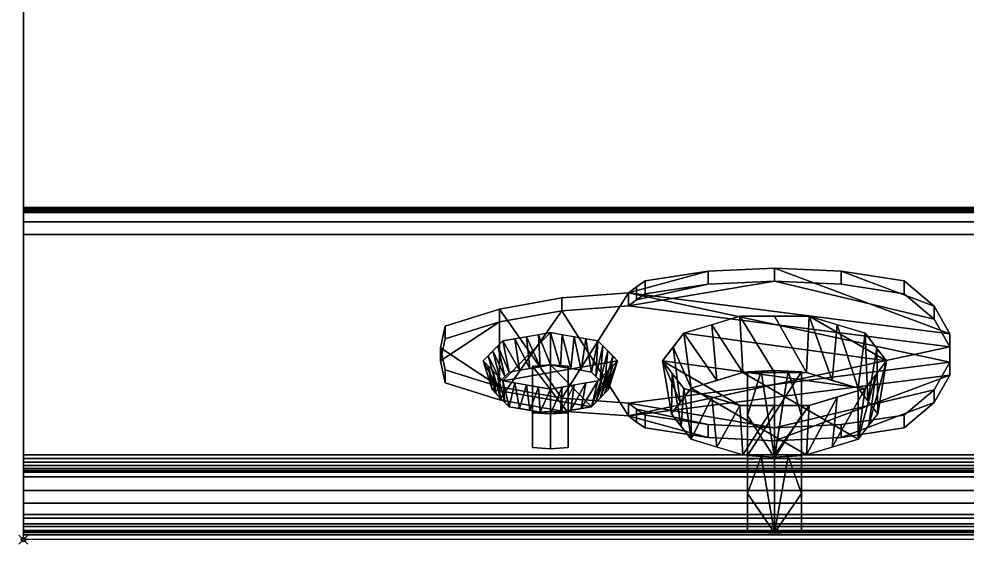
# Model space of a CAD drawing. Extents: x -1 to 1228, y -1086 to 100.
# Drawn here: x -1 to 210.4, y -931 to -814 of the extents above; entities that cross this region are included whole.
import ezdxf

# ---------------------------------------------------------------- set-up
doc = ezdxf.new("R2010")
doc.units = 0
doc.header["$PDMODE"] = 35
for name, color, linetype in [('IQ_200_2D', 1, 'Continuous'), ('IQ_200_3D', 1, 'Continuous'), ('IQ_BLUE_3D', 5, 'Continuous'), ('IQ_INS_3D', 3, 'Continuous')]:
    doc.layers.add(name, color=color, linetype=linetype)

msp = doc.modelspace()

# ---------------------------------------------------------------- linework, layer by layer
at = {"layer": 'IQ_200_2D', "linetype": 'Continuous'}
for p, q in [((0, -930), (0, 0)), ((1200, -930), (0, -930))]:
    msp.add_line(p, q, dxfattribs=at)
at = {"layer": 'IQ_INS_3D'}
msp.add_point((0, -930), dxfattribs=at)

# ---------------------------------------------------------------- meshes
at = {"layer": 'IQ_200_3D', "linetype": 'Continuous'}
mesh = msp.add_polyface(dxfattribs=at)
corners = [(0, -916, 900), (0, 0, 900), (0, 0, 649), (0, -856, 649), (0, -856, 658.59), (0, -856.03, 658.83), (0, -856.12, 659.05), (0, -856.25, 659.25), (0, -856.43, 659.41), (0, -856.64, 659.52), (0, -856.87, 659.58), (0, -857.1, 659.58), (0, -861.97, 659.07), (0, -911.14, 653.91), (0, -911.97, 653.92), (0, -912.78, 654.13), (0, -913.52, 654.52), (0, -914.14, 655.08), (0, -914.61, 655.77), (0, -914.9, 656.56), (0, -915, 657.39), (0, -915, 691.03), (0, -859.16, 811.78), (0, -925.2, 877.81), (0, -927.09, 880.21), (0, -928.37, 882.98), (0, -928.96, 885.98), (0, -928.84, 889.03), (0, -928.01, 891.97), (0, -926.52, 894.64), (0, -924.45, 896.89), (0, -921.91, 898.58), (0, -919.04, 899.64)]
mesh.append_faces([[corners[k] for k in face] for face in [(4, 2, 3), (20, 17, 18, 19)]], dxfattribs={"vtx0": -1})
mesh.append_faces([[corners[k] for k in face] for face in [(26, 29, 25), (7, 22, 6), (9, 22, 8), (8, 22, 7)]], dxfattribs={"vtx0": -1, "vtx1": -1})
mesh.append_faces([[corners[k] for k in face] for face in [(25, 29, 30, 24), (24, 30, 31, 23), (2, 4, 5), (20, 16, 17)]], dxfattribs={"vtx0": -1, "vtx2": -1})
mesh.append_faces([[corners[k] for k in face] for face in [(22, 1, 2, 5)]], dxfattribs={"vtx0": -1, "vtx2": -1, "vtx3": -1})
mesh.append_faces([[corners[k] for k in face] for face in [(21, 11, 12, 13), (20, 14, 15, 16)]], dxfattribs={"vtx0": -1, "vtx3": -1})
mesh.append_faces([[corners[k] for k in face] for face in [(28, 29, 26, 27)]], dxfattribs={"vtx1": -1})
mesh.append_faces([[corners[k] for k in face] for face in [(32, 0, 23, 31), (9, 10, 22), (5, 6, 22)]], dxfattribs={"vtx1": -1, "vtx2": -1})
mesh.append_faces([[corners[k] for k in face] for face in [(0, 1, 22, 23), (10, 11, 21, 22), (20, 21, 13, 14)]], dxfattribs={"vtx1": -1, "vtx3": -1})
mesh = msp.add_polyface(dxfattribs=at)
corners = [(1200, -856, 649), (0, -856, 649), (0, 0, 649), (1200, 0, 649)]
mesh.append_faces([[corners[k] for k in face] for face in [(0, 1, 2, 3)]])
mesh = msp.add_polyface(dxfattribs=at)
corners = [(1200, 0, 900), (0, 0, 900), (0, -916, 900), (1200, -916, 900)]
mesh.append_faces([[corners[k] for k in face] for face in [(0, 1, 2, 3)]])
mesh = msp.add_polyface(dxfattribs=at)
corners = [(1200, -856, 658.59), (1200, -856.03, 658.83), (1200, -856.12, 659.05), (1200, -856.25, 659.25), (1200, -856.43, 659.41), (1200, -856.64, 659.52), (1200, -856.87, 659.58), (1200, -857.1, 659.58), (0, -857.1, 659.58), (0, -856.87, 659.58), (0, -856.64, 659.52), (0, -856.43, 659.41), (0, -856.25, 659.25), (0, -856.12, 659.05), (0, -856.03, 658.83), (0, -856, 658.59)]
mesh.append_faces([[corners[k] for k in face] for face in [(9, 6, 7, 8)]], dxfattribs={"vtx0": -1})
mesh.append_faces([[corners[k] for k in face] for face in [(10, 5, 6, 9), (11, 4, 5, 10), (4, 11, 12, 3), (13, 2, 3, 12), (14, 1, 2, 13)]], dxfattribs={"vtx0": -1, "vtx2": -1})
mesh.append_faces([[corners[k] for k in face] for face in [(15, 0, 1, 14)]], dxfattribs={"vtx2": -1})
mesh = msp.add_polyface(dxfattribs=at)
corners = [(1200, -856, 658.59), (0, -856, 658.59), (0, -856, 649), (1200, -856, 649)]
mesh.append_faces([[corners[k] for k in face] for face in [(0, 1, 2, 3)]])
mesh = msp.add_polyface(dxfattribs=at)
corners = [(1200, -861.97, 659.07), (0, -861.97, 659.07), (0, -857.1, 659.58), (1200, -857.1, 659.58)]
mesh.append_faces([[corners[k] for k in face] for face in [(0, 1, 2, 3)]])
mesh = msp.add_polyface(dxfattribs=at)
corners = [(1200, -925.2, 877.81), (0, -925.2, 877.81), (0, -859.16, 811.78), (1200, -859.16, 811.78)]
mesh.append_faces([[corners[k] for k in face] for face in [(0, 1, 2, 3)]])
mesh = msp.add_polyface(dxfattribs=at)
corners = [(1200, -859.16, 811.78), (0, -859.16, 811.78), (0, -915, 691.03), (1200, -915, 691.03)]
mesh.append_faces([[corners[k] for k in face] for face in [(0, 1, 2, 3)]])
mesh = msp.add_polyface(dxfattribs=at)
corners = [(1200, -911.14, 653.91), (0, -911.14, 653.91), (0, -861.97, 659.07), (1200, -861.97, 659.07)]
mesh.append_faces([[corners[k] for k in face] for face in [(0, 1, 2, 3)]])
mesh = msp.add_polyface(dxfattribs=at)
corners = [(142.5, -890.17, 752.29), (147.27, -884, 765.63), (159.77, -880.19, 773.87), (175.23, -880.19, 773.87), (187.73, -884, 765.63), (192.5, -890.17, 752.29), (187.73, -896.34, 738.96), (175.23, -900.15, 730.71), (159.77, -900.15, 730.71), (147.27, -896.34, 738.96)]
mesh.append_faces([[corners[k] for k in face] for face in [(0, 8, 9)]], dxfattribs={"vtx0": -1})
mesh.append_faces([[corners[k] for k in face] for face in [(0, 6, 7, 8)]], dxfattribs={"vtx0": -1, "vtx3": -1})
mesh.append_faces([[corners[k] for k in face] for face in [(2, 3, 5, 1)]], dxfattribs={"vtx1": -1, "vtx2": -1})
mesh.append_faces([[corners[k] for k in face] for face in [(0, 1, 5, 6)]], dxfattribs={"vtx1": -1, "vtx3": -1})
mesh.append_faces([[corners[k] for k in face] for face in [(3, 4, 5)]], dxfattribs={"vtx2": -1})
mesh = msp.add_polyface(dxfattribs=at)
corners = [(192.5, -890.17, 752.29), (187.73, -884, 765.63), (175.23, -880.19, 773.87), (159.77, -880.19, 773.87), (147.27, -884, 765.63), (142.5, -890.17, 752.29), (144.5, -901.97, 757.75), (148.89, -896.29, 770.02), (160.39, -892.79, 777.6), (174.61, -892.79, 777.6), (186.11, -896.29, 770.02), (190.5, -901.97, 757.75), (146.48, -899.41, 763.29), (144.89, -887.09, 758.96), (153.52, -882.1, 769.75), (154.64, -894.54, 773.81), (167.5, -880.19, 773.87), (167.5, -892.79, 777.6), (190.34, -887.38, 758.32), (188.3, -899.13, 763.88), (181.48, -882.1, 769.75), (180.36, -894.54, 773.81)]
mesh.append_faces([[corners[k] for k in face] for face in [(8, 14, 15), (15, 4, 7), (7, 13, 12), (4, 15, 14), (2, 21, 20), (1, 19, 18)]], dxfattribs={"vtx0": -1, "vtx1": -1})
mesh.append_faces([[corners[k] for k in face] for face in [(12, 13, 5), (18, 19, 11), (20, 21, 10), (1, 10, 19), (9, 2, 16), (8, 3, 14), (10, 1, 20)]], dxfattribs={"vtx0": -1, "vtx2": -1})
mesh.append_faces([[corners[k] for k in face] for face in [(4, 13, 7), (9, 21, 2), (8, 17, 3)]], dxfattribs={"vtx1": -1, "vtx2": -1})
mesh.append_faces([[corners[k] for k in face] for face in [(17, 9, 16, 3)]], dxfattribs={"vtx1": -1, "vtx3": -1})
mesh.append_faces([[corners[k] for k in face] for face in [(5, 6, 12), (11, 0, 18)]], dxfattribs={"vtx2": -1})
mesh = msp.add_polyface(dxfattribs=at)
corners = [(142.5, -890.17, 752.29), (147.27, -896.34, 738.96), (159.77, -900.15, 730.71), (175.23, -900.15, 730.71), (187.73, -896.34, 738.96), (192.5, -890.17, 752.29), (190.5, -901.97, 757.75), (186.11, -907.64, 745.48), (174.61, -911.15, 737.9), (160.39, -911.15, 737.9), (148.89, -907.64, 745.48), (144.5, -901.97, 757.75), (188.52, -904.53, 752.21), (190.11, -893.25, 745.62), (181.48, -898.24, 734.83), (180.36, -909.4, 741.69), (167.5, -900.15, 730.71), (167.5, -911.15, 737.9), (144.66, -892.96, 746.27), (146.7, -904.81, 751.61), (153.52, -898.24, 734.83), (154.64, -909.4, 741.69)]
mesh.append_faces([[corners[k] for k in face] for face in [(8, 14, 15), (15, 4, 7), (7, 13, 12), (4, 15, 14), (2, 21, 20), (1, 19, 18)]], dxfattribs={"vtx0": -1, "vtx1": -1})
mesh.append_faces([[corners[k] for k in face] for face in [(12, 13, 5), (18, 19, 11), (20, 21, 10), (1, 10, 19), (9, 2, 16), (8, 3, 14), (10, 1, 20)]], dxfattribs={"vtx0": -1, "vtx2": -1})
mesh.append_faces([[corners[k] for k in face] for face in [(4, 13, 7), (9, 21, 2), (8, 17, 3)]], dxfattribs={"vtx1": -1, "vtx2": -1})
mesh.append_faces([[corners[k] for k in face] for face in [(17, 9, 16, 3)]], dxfattribs={"vtx1": -1, "vtx3": -1})
mesh.append_faces([[corners[k] for k in face] for face in [(5, 6, 12), (11, 0, 18)]], dxfattribs={"vtx2": -1})
mesh = msp.add_polyface(dxfattribs=at)
corners = [(144.5, -901.97, 757.75), (148.89, -907.64, 745.48), (160.39, -911.15, 737.9), (174.61, -911.15, 737.9), (186.11, -907.64, 745.48), (190.5, -901.97, 757.75), (186.11, -896.29, 770.02), (174.61, -892.79, 777.6), (160.39, -892.79, 777.6), (148.89, -896.29, 770.02)]
mesh.append_faces([[corners[k] for k in face] for face in [(6, 4, 5)]], dxfattribs={"vtx0": -1})
mesh.append_faces([[corners[k] for k in face] for face in [(4, 8, 9, 3)]], dxfattribs={"vtx0": -1, "vtx2": -1})
mesh.append_faces([[corners[k] for k in face] for face in [(9, 1, 2, 3)]], dxfattribs={"vtx0": -1, "vtx3": -1})
mesh.append_faces([[corners[k] for k in face] for face in [(7, 8, 4, 6)]], dxfattribs={"vtx1": -1, "vtx2": -1})
mesh.append_faces([[corners[k] for k in face] for face in [(9, 0, 1)]], dxfattribs={"vtx2": -1})
mesh = msp.add_polyface(dxfattribs=at)
corners = [(173.5, -911.29, 737.6), (167.5, -911.62, 736.87), (161.5, -911.29, 737.6), (161.5, -892.65, 777.9), (167.5, -892.32, 778.63), (173.5, -892.65, 777.9)]
mesh.append_faces([[corners[k] for k in face] for face in [(0, 1, 2, 5)]], dxfattribs={"vtx2": -1})
mesh.append_faces([[corners[k] for k in face] for face in [(2, 3, 4, 5)]], dxfattribs={"vtx3": -1})
mesh = msp.add_polyface(dxfattribs=at)
corners = [(173.5, -892.65, 777.9), (167.5, -892.32, 778.63), (161.5, -892.65, 777.9), (161.5, -912.07, 783.56), (167.5, -911.76, 784.23), (173.5, -912.07, 783.56), (173.5, -902.36, 780.73), (170.5, -892.48, 778.26), (164.5, -892.48, 778.26), (161.5, -902.36, 780.73)]
mesh.append_faces([[corners[k] for k in face] for face in [(8, 4, 1)]], dxfattribs={"vtx0": -1, "vtx1": -1})
mesh.append_faces([[corners[k] for k in face] for face in [(6, 7, 4), (8, 9, 4)]], dxfattribs={"vtx0": -1, "vtx1": -1, "vtx2": -1})
mesh.append_faces([[corners[k] for k in face] for face in [(7, 1, 4)]], dxfattribs={"vtx1": -1, "vtx2": -1})
mesh.append_faces([[corners[k] for k in face] for face in [(4, 5, 6), (6, 0, 7), (8, 2, 9), (9, 3, 4)]], dxfattribs={"vtx2": -1})
mesh = msp.add_polyface(dxfattribs=at)
corners = [(161.5, -911.29, 737.6), (161.5, -928.18, 748.72), (161.5, -912.07, 783.56), (161.5, -892.65, 777.9)]
mesh.append_faces([[corners[k] for k in face] for face in [(0, 1, 2, 3)]])
mesh = msp.add_polyface(dxfattribs=at)
corners = [(173.5, -892.65, 777.9), (173.5, -912.07, 783.56), (173.5, -928.18, 748.72), (173.5, -911.29, 737.6)]
mesh.append_faces([[corners[k] for k in face] for face in [(0, 1, 2, 3)]])
mesh = msp.add_polyface(dxfattribs=at)
corners = [(1200, -911.14, 653.91), (1200, -911.97, 653.92), (1200, -912.78, 654.13), (1200, -913.52, 654.52), (1200, -914.14, 655.08), (1200, -914.61, 655.77), (1200, -914.9, 656.56), (1200, -915, 657.39), (0, -915, 657.39), (0, -914.9, 656.56), (0, -914.61, 655.77), (0, -914.14, 655.08), (0, -913.52, 654.52), (0, -912.78, 654.13), (0, -911.97, 653.92), (0, -911.14, 653.91)]
mesh.append_faces([[corners[k] for k in face] for face in [(1, 14, 15, 0)]], dxfattribs={"vtx0": -1})
mesh.append_faces([[corners[k] for k in face] for face in [(6, 9, 10, 5), (5, 10, 11, 4), (4, 11, 12, 3), (3, 12, 13, 2), (2, 13, 14, 1)]], dxfattribs={"vtx0": -1, "vtx2": -1})
mesh.append_faces([[corners[k] for k in face] for face in [(7, 8, 9, 6)]], dxfattribs={"vtx2": -1})
mesh = msp.add_polyface(dxfattribs=at)
corners = [(161.5, -911.29, 737.6), (167.5, -911.62, 736.87), (173.5, -911.29, 737.6), (173.5, -928.18, 748.72), (167.5, -928.48, 748.06), (161.5, -928.18, 748.72), (161.5, -919.73, 743.16), (164.5, -911.46, 737.24), (170.5, -911.46, 737.24), (173.5, -919.73, 743.16)]
mesh.append_faces([[corners[k] for k in face] for face in [(8, 4, 1)]], dxfattribs={"vtx0": -1, "vtx1": -1})
mesh.append_faces([[corners[k] for k in face] for face in [(6, 7, 4), (8, 9, 4)]], dxfattribs={"vtx0": -1, "vtx1": -1, "vtx2": -1})
mesh.append_faces([[corners[k] for k in face] for face in [(7, 1, 4)]], dxfattribs={"vtx1": -1, "vtx2": -1})
mesh.append_faces([[corners[k] for k in face] for face in [(4, 5, 6), (6, 0, 7), (8, 2, 9), (9, 3, 4)]], dxfattribs={"vtx2": -1})
mesh = msp.add_polyface(dxfattribs=at)
corners = [(173.5, -928.18, 748.72), (173.5, -912.07, 783.56), (167.5, -911.76, 784.23), (161.5, -912.07, 783.56), (161.5, -928.18, 748.72), (167.5, -928.48, 748.06)]
mesh.append_faces([[corners[k] for k in face] for face in [(0, 1, 2, 5)]], dxfattribs={"vtx2": -1})
mesh.append_faces([[corners[k] for k in face] for face in [(2, 3, 4, 5)]], dxfattribs={"vtx3": -1})
mesh = msp.add_polyface(dxfattribs=at)
corners = [(1200, -915, 691.03), (0, -915, 691.03), (0, -915, 657.39), (1200, -915, 657.39)]
mesh.append_faces([[corners[k] for k in face] for face in [(0, 1, 2, 3)]])
mesh = msp.add_polyface(dxfattribs=at)
corners = [(1200, -925.2, 877.81), (1200, -927.09, 880.21), (1200, -928.37, 882.98), (1200, -928.96, 885.98), (1200, -928.84, 889.03), (1200, -928.01, 891.97), (1200, -926.52, 894.64), (1200, -924.45, 896.89), (1200, -921.91, 898.58), (1200, -919.04, 899.64), (1200, -916, 900), (0, -916, 900), (0, -919.04, 899.64), (0, -921.91, 898.58), (0, -924.45, 896.89), (0, -926.52, 894.64), (0, -928.01, 891.97), (0, -928.84, 889.03), (0, -928.96, 885.98), (0, -928.37, 882.98), (0, -927.09, 880.21), (0, -925.2, 877.81)]
mesh.append_faces([[corners[k] for k in face] for face in [(1, 20, 21, 0)]], dxfattribs={"vtx0": -1})
mesh.append_faces([[corners[k] for k in face] for face in [(9, 12, 13, 8), (7, 14, 15, 6), (8, 13, 14, 7), (6, 15, 16, 5), (4, 17, 18, 3), (2, 19, 20, 1), (3, 18, 19, 2), (17, 4, 5, 16)]], dxfattribs={"vtx0": -1, "vtx2": -1})
mesh.append_faces([[corners[k] for k in face] for face in [(10, 11, 12, 9)]], dxfattribs={"vtx2": -1})
at = {"layer": 'IQ_BLUE_3D', "linetype": 'Continuous'}
mesh = msp.add_polyface(dxfattribs=at)
corners = [(134.93, -899.57, 724.41), (120.04, -898.47, 726.78), (106.15, -895.96, 732.2), (94.02, -892.18, 740.39), (92.97, -887.29, 750.96), (94.02, -882.4, 761.53), (106.15, -878.61, 769.72), (120.04, -876.11, 775.14), (134.93, -875.01, 777.51), (136.68, -873.65, 780.46), (138.62, -872.33, 783.31), (152.67, -870.21, 787.9), (167.5, -869.49, 789.46), (182.33, -870.21, 787.9), (196.38, -872.33, 783.31), (203.12, -877.98, 771.09), (206.59, -884.13, 757.79), (206.59, -890.45, 744.13), (203.12, -896.6, 730.83), (196.38, -902.25, 718.61), (182.33, -904.37, 714.02), (167.5, -905.09, 712.46), (152.67, -904.37, 714.02), (138.62, -902.25, 718.61), (136.68, -900.93, 721.46)]
mesh.append_faces([[corners[k] for k in face] for face in [(15, 13, 14), (4, 2, 3), (24, 22, 23)]], dxfattribs={"vtx0": -1})
mesh.append_faces([[corners[k] for k in face] for face in [(2, 6, 1)]], dxfattribs={"vtx0": -1, "vtx1": -1})
mesh.append_faces([[corners[k] for k in face] for face in [(8, 16, 17), (0, 21, 22, 24)]], dxfattribs={"vtx0": -1, "vtx2": -1})
mesh.append_faces([[corners[k] for k in face] for face in [(8, 11, 12, 16)]], dxfattribs={"vtx0": -1, "vtx2": -1, "vtx3": -1})
mesh.append_faces([[corners[k] for k in face] for face in [(1, 6, 7, 8)]], dxfattribs={"vtx0": -1, "vtx3": -1})
mesh.append_faces([[corners[k] for k in face] for face in [(17, 18, 21, 0), (0, 1, 8, 17)]], dxfattribs={"vtx1": -1, "vtx2": -1, "vtx3": -1})
mesh.append_faces([[corners[k] for k in face] for face in [(12, 13, 15, 16)]], dxfattribs={"vtx1": -1, "vtx3": -1})
mesh.append_faces([[corners[k] for k in face] for face in [(9, 10, 11, 8)]], dxfattribs={"vtx2": -1})
mesh.append_faces([[corners[k] for k in face] for face in [(4, 5, 6, 2)]], dxfattribs={"vtx2": -1, "vtx3": -1})
mesh.append_faces([[corners[k] for k in face] for face in [(18, 19, 20, 21)]], dxfattribs={"vtx3": -1})
mesh = msp.add_polyface(dxfattribs=at)
corners = [(138.62, -875.21, 784.65), (152.67, -873.09, 789.23), (167.5, -872.37, 790.79), (182.33, -873.09, 789.23), (196.38, -875.21, 784.65), (196.38, -872.33, 783.31), (182.33, -870.21, 787.9), (167.5, -869.49, 789.46), (152.67, -870.21, 787.9), (138.62, -872.33, 783.31)]
mesh.append_faces([[corners[k] for k in face] for face in [(5, 6, 3, 4), (0, 1, 8, 9)]], dxfattribs={"vtx1": -1})
mesh.append_faces([[corners[k] for k in face] for face in [(2, 3, 6, 7), (7, 8, 1, 2)]], dxfattribs={"vtx1": -1, "vtx3": -1})
mesh = msp.add_polyface(dxfattribs=at)
corners = [(134.93, -902.45, 725.74), (136.68, -903.81, 722.79), (138.62, -905.13, 719.94), (152.67, -907.25, 715.35), (167.5, -907.97, 713.8), (182.33, -907.25, 715.35), (196.38, -905.13, 719.94), (203.12, -899.48, 732.16), (206.59, -893.33, 745.46), (206.59, -887.01, 759.13), (203.12, -880.86, 772.43), (196.38, -875.21, 784.65), (182.33, -873.09, 789.23), (167.5, -872.37, 790.79), (152.67, -873.09, 789.23), (138.62, -875.21, 784.65), (136.68, -876.53, 781.79), (134.93, -877.89, 778.84), (120.04, -878.99, 776.47), (106.15, -881.5, 771.05), (94.02, -885.28, 762.86), (92.97, -890.17, 752.29), (94.02, -895.06, 741.72), (106.15, -898.84, 733.53), (120.04, -901.35, 728.11)]
mesh.append_faces([[corners[k] for k in face] for face in [(7, 5, 6), (21, 19, 20), (16, 14, 15)]], dxfattribs={"vtx0": -1})
mesh.append_faces([[corners[k] for k in face] for face in [(19, 23, 18)]], dxfattribs={"vtx0": -1, "vtx1": -1})
mesh.append_faces([[corners[k] for k in face] for face in [(0, 8, 9), (17, 13, 14, 16)]], dxfattribs={"vtx0": -1, "vtx2": -1})
mesh.append_faces([[corners[k] for k in face] for face in [(0, 3, 4, 8)]], dxfattribs={"vtx0": -1, "vtx2": -1, "vtx3": -1})
mesh.append_faces([[corners[k] for k in face] for face in [(18, 23, 24, 0)]], dxfattribs={"vtx0": -1, "vtx3": -1})
mesh.append_faces([[corners[k] for k in face] for face in [(9, 10, 13, 17), (17, 18, 0, 9)]], dxfattribs={"vtx1": -1, "vtx2": -1, "vtx3": -1})
mesh.append_faces([[corners[k] for k in face] for face in [(4, 5, 7, 8)]], dxfattribs={"vtx1": -1, "vtx3": -1})
mesh.append_faces([[corners[k] for k in face] for face in [(1, 2, 3, 0)]], dxfattribs={"vtx2": -1})
mesh.append_faces([[corners[k] for k in face] for face in [(21, 22, 23, 19)]], dxfattribs={"vtx2": -1, "vtx3": -1})
mesh.append_faces([[corners[k] for k in face] for face in [(10, 11, 12, 13)]], dxfattribs={"vtx3": -1})
mesh = msp.add_polyface(dxfattribs=at)
corners = [(134.93, -877.89, 778.84), (136.68, -876.53, 781.79), (138.62, -875.21, 784.65), (138.62, -872.33, 783.31), (136.68, -873.65, 780.46), (134.93, -875.01, 777.51)]
mesh.append_faces([[corners[k] for k in face] for face in [(1, 2, 3, 4), (4, 5, 0, 1)]], dxfattribs={"vtx3": -1})
mesh = msp.add_polyface(dxfattribs=at)
corners = [(196.38, -875.21, 784.65), (203.12, -880.86, 772.43), (206.59, -887.01, 759.13), (206.59, -893.33, 745.46), (203.12, -899.48, 732.16), (196.38, -905.13, 719.94), (196.38, -902.25, 718.61), (203.12, -896.6, 730.83), (206.59, -890.45, 744.13), (206.59, -884.13, 757.79), (203.12, -877.98, 771.09), (196.38, -872.33, 783.31)]
mesh.append_faces([[corners[k] for k in face] for face in [(6, 7, 4, 5)]], dxfattribs={"vtx1": -1})
mesh.append_faces([[corners[k] for k in face] for face in [(7, 8, 3, 4), (2, 3, 8, 9), (9, 10, 1, 2)]], dxfattribs={"vtx1": -1, "vtx3": -1})
mesh.append_faces([[corners[k] for k in face] for face in [(10, 11, 0, 1)]], dxfattribs={"vtx3": -1})
mesh = msp.add_polyface(dxfattribs=at)
corners = [(94.02, -885.28, 762.86), (106.15, -881.5, 771.05), (120.04, -878.99, 776.47), (134.93, -877.89, 778.84), (134.93, -875.01, 777.51), (120.04, -876.11, 775.14), (106.15, -878.61, 769.72), (94.02, -882.4, 761.53)]
mesh.append_faces([[corners[k] for k in face] for face in [(4, 5, 2, 3)]], dxfattribs={"vtx1": -1})
mesh.append_faces([[corners[k] for k in face] for face in [(1, 2, 5, 6)]], dxfattribs={"vtx1": -1, "vtx3": -1})
mesh.append_faces([[corners[k] for k in face] for face in [(6, 7, 0, 1)]], dxfattribs={"vtx3": -1})
mesh = msp.add_polyface(dxfattribs=at)
corners = [(94.02, -895.06, 741.72), (92.97, -890.17, 752.29), (94.02, -885.28, 762.86), (94.02, -882.4, 761.53), (92.97, -887.29, 750.96), (94.02, -892.18, 740.39)]
mesh.append_faces([[corners[k] for k in face] for face in [(1, 2, 3, 4), (4, 5, 0, 1)]], dxfattribs={"vtx3": -1})
mesh = msp.add_polyface(dxfattribs=at)
corners = [(102.5, -890.17, 752.29), (106.89, -885.72, 761.92), (117.5, -883.87, 765.91), (128.11, -885.72, 761.92), (132.5, -890.17, 752.29), (128.11, -894.62, 742.67), (117.5, -896.47, 738.68), (106.89, -894.62, 742.67)]
mesh.append_faces([[corners[k] for k in face] for face in [(1, 2, 7, 0)]], dxfattribs={"vtx1": -1})
mesh.append_faces([[corners[k] for k in face] for face in [(2, 3, 4, 7)]], dxfattribs={"vtx2": -1, "vtx3": -1})
mesh.append_faces([[corners[k] for k in face] for face in [(4, 5, 6, 7)]], dxfattribs={"vtx3": -1})
mesh = msp.add_polyface(dxfattribs=at)
corners = [(132.5, -890.17, 752.29), (128.11, -885.72, 761.92), (117.5, -883.87, 765.91), (106.89, -885.72, 761.92), (102.5, -890.17, 752.29), (104.5, -896.52, 755.23), (108.31, -892.66, 763.57), (117.5, -891.07, 767.03), (126.69, -892.66, 763.57), (130.5, -896.52, 755.23), (106.4, -894.6, 759.39), (104.7, -887.94, 757.11), (103.6, -889.06, 754.7), (112.2, -884.8, 763.91), (112.9, -891.87, 765.3), (115.2, -891.47, 766.17), (128.6, -894.59, 759.4), (130.3, -887.94, 757.11), (129.2, -886.83, 759.51), (122.1, -891.87, 765.3), (122.8, -884.8, 763.91), (120.15, -884.33, 764.91), (107.35, -893.63, 761.48), (105.8, -886.83, 759.51), (105.45, -895.56, 757.31), (110.61, -892.27, 764.44), (109.55, -885.26, 762.92), (114.85, -884.33, 764.91), (131.4, -889.06, 754.69), (129.55, -895.56, 757.32), (127.64, -893.63, 761.49), (125.45, -885.26, 762.92), (124.39, -892.27, 764.44), (119.8, -891.47, 766.17)]
mesh.append_faces([[corners[k] for k in face] for face in [(10, 12, 24), (13, 15, 27), (4, 24, 12), (30, 1, 8), (16, 18, 30), (1, 30, 18), (19, 21, 33), (7, 27, 15), (2, 33, 21), (6, 23, 22), (12, 10, 11), (14, 26, 25), (15, 13, 14), (17, 29, 28), (18, 16, 17), (20, 32, 31), (21, 19, 20)]], dxfattribs={"vtx0": -1, "vtx1": -1})
mesh.append_faces([[corners[k] for k in face] for face in [(7, 2, 27), (6, 3, 23), (17, 16, 29), (2, 7, 33), (11, 10, 22), (3, 6, 25), (8, 1, 31)]], dxfattribs={"vtx0": -1, "vtx2": -1})
mesh.append_faces([[corners[k] for k in face] for face in [(23, 11, 22), (13, 26, 14), (26, 3, 25), (29, 9, 28), (19, 32, 20), (32, 8, 31)]], dxfattribs={"vtx1": -1, "vtx2": -1})
mesh.append_faces([[corners[k] for k in face] for face in [(4, 5, 24), (9, 0, 28)]], dxfattribs={"vtx2": -1})
mesh = msp.add_polyface(dxfattribs=at)
corners = [(134.93, -902.45, 725.74), (120.04, -901.35, 728.11), (106.15, -898.84, 733.53), (94.02, -895.06, 741.72), (94.02, -892.18, 740.39), (106.15, -895.96, 732.2), (120.04, -898.47, 726.78), (134.93, -899.57, 724.41)]
mesh.append_faces([[corners[k] for k in face] for face in [(4, 5, 2, 3)]], dxfattribs={"vtx1": -1})
mesh.append_faces([[corners[k] for k in face] for face in [(1, 2, 5, 6)]], dxfattribs={"vtx1": -1, "vtx3": -1})
mesh.append_faces([[corners[k] for k in face] for face in [(6, 7, 0, 1)]], dxfattribs={"vtx3": -1})
mesh = msp.add_polyface(dxfattribs=at)
corners = [(102.5, -890.17, 752.29), (106.89, -894.62, 742.67), (117.5, -896.47, 738.68), (128.11, -894.62, 742.67), (132.5, -890.17, 752.29), (130.5, -896.52, 755.23), (126.69, -900.38, 746.89), (117.5, -901.98, 743.43), (108.31, -900.38, 746.89), (104.5, -896.52, 755.23), (128.6, -898.45, 751.07), (130.3, -892.4, 747.48), (131.4, -891.28, 749.89), (122.8, -895.54, 740.67), (122.1, -901.18, 745.16), (119.8, -901.58, 744.3), (106.4, -898.45, 751.06), (104.7, -892.4, 747.48), (105.8, -893.51, 745.07), (112.9, -901.18, 745.16), (112.2, -895.54, 740.67), (114.85, -896, 739.67), (127.65, -899.41, 748.98), (129.2, -893.51, 745.07), (129.55, -897.48, 753.15), (124.39, -900.78, 746.02), (125.45, -895.08, 741.67), (120.15, -896, 739.67), (103.6, -891.28, 749.89), (105.45, -897.49, 753.14), (107.36, -899.42, 748.97), (109.55, -895.08, 741.67), (110.61, -900.78, 746.02), (115.2, -901.58, 744.3)]
mesh.append_faces([[corners[k] for k in face] for face in [(10, 12, 24), (13, 15, 27), (4, 24, 12), (30, 1, 8), (16, 18, 30), (1, 30, 18), (19, 21, 33), (7, 27, 15), (2, 33, 21), (6, 23, 22), (12, 10, 11), (14, 26, 25), (15, 13, 14), (17, 29, 28), (18, 16, 17), (20, 32, 31), (21, 19, 20)]], dxfattribs={"vtx0": -1, "vtx1": -1})
mesh.append_faces([[corners[k] for k in face] for face in [(7, 2, 27), (6, 3, 23), (17, 16, 29), (2, 7, 33), (11, 10, 22), (3, 6, 25), (8, 1, 31)]], dxfattribs={"vtx0": -1, "vtx2": -1})
mesh.append_faces([[corners[k] for k in face] for face in [(23, 11, 22), (13, 26, 14), (26, 3, 25), (29, 9, 28), (19, 32, 20), (32, 8, 31)]], dxfattribs={"vtx1": -1, "vtx2": -1})
mesh.append_faces([[corners[k] for k in face] for face in [(4, 5, 24), (9, 0, 28)]], dxfattribs={"vtx2": -1})
mesh = msp.add_polyface(dxfattribs=at)
corners = [(104.5, -896.52, 755.23), (108.31, -900.38, 746.89), (117.5, -901.98, 743.43), (126.69, -900.38, 746.89), (130.5, -896.52, 755.23), (126.69, -892.66, 763.57), (117.5, -891.07, 767.03), (108.31, -892.66, 763.57)]
mesh.append_faces([[corners[k] for k in face] for face in [(3, 0, 1, 2)]], dxfattribs={"vtx0": -1})
mesh.append_faces([[corners[k] for k in face] for face in [(5, 6, 3, 4)]], dxfattribs={"vtx1": -1})
mesh.append_faces([[corners[k] for k in face] for face in [(6, 7, 0, 3)]], dxfattribs={"vtx2": -1, "vtx3": -1})
mesh = msp.add_polyface(dxfattribs=at)
corners = [(121.5, -901.72, 744), (117.5, -901.98, 743.43), (113.5, -901.72, 744), (113.5, -891.33, 766.46), (117.5, -891.07, 767.03), (121.5, -891.33, 766.46)]
mesh.append_faces([[corners[k] for k in face] for face in [(2, 3, 0, 1)]], dxfattribs={"vtx1": -1})
mesh.append_faces([[corners[k] for k in face] for face in [(3, 4, 5, 0)]], dxfattribs={"vtx3": -1})
mesh = msp.add_polyface(dxfattribs=at)
corners = [(121.5, -891.33, 766.46), (117.5, -891.07, 767.03), (113.5, -891.33, 766.46), (113.5, -901.7, 767.86), (117.5, -901.43, 768.43), (121.5, -901.7, 767.86)]
mesh.append_faces([[corners[k] for k in face] for face in [(4, 5, 0, 1), (1, 2, 3, 4)]], dxfattribs={"vtx3": -1})
mesh = msp.add_polyface(dxfattribs=at)
corners = [(113.5, -901.72, 744), (113.5, -909.5, 750.99), (113.5, -901.7, 767.86), (113.5, -891.33, 766.46)]
mesh.append_faces([[corners[k] for k in face] for face in [(0, 1, 2, 3)]])
mesh = msp.add_polyface(dxfattribs=at)
corners = [(121.5, -891.33, 766.46), (121.5, -901.7, 767.86), (121.5, -909.5, 750.99), (121.5, -901.72, 744)]
mesh.append_faces([[corners[k] for k in face] for face in [(0, 1, 2, 3)]])
mesh = msp.add_polyface(dxfattribs=at)
corners = [(138.62, -905.13, 719.94), (136.68, -903.81, 722.79), (134.93, -902.45, 725.74), (134.93, -899.57, 724.41), (136.68, -900.93, 721.46), (138.62, -902.25, 718.61)]
mesh.append_faces([[corners[k] for k in face] for face in [(1, 2, 3, 4), (4, 5, 0, 1)]], dxfattribs={"vtx3": -1})
mesh = msp.add_polyface(dxfattribs=at)
corners = [(121.5, -909.5, 750.99), (121.5, -901.7, 767.86), (117.5, -901.43, 768.43), (113.5, -901.7, 767.86), (113.5, -909.5, 750.99), (117.5, -909.76, 750.42)]
mesh.append_faces([[corners[k] for k in face] for face in [(2, 3, 4, 5), (5, 0, 1, 2)]], dxfattribs={"vtx3": -1})
mesh = msp.add_polyface(dxfattribs=at)
corners = [(113.5, -901.72, 744), (117.5, -901.98, 743.43), (121.5, -901.72, 744), (121.5, -909.5, 750.99), (117.5, -909.76, 750.42), (113.5, -909.5, 750.99)]
mesh.append_faces([[corners[k] for k in face] for face in [(4, 5, 0, 1), (1, 2, 3, 4)]], dxfattribs={"vtx3": -1})
mesh = msp.add_polyface(dxfattribs=at)
corners = [(196.38, -905.13, 719.94), (182.33, -907.25, 715.35), (167.5, -907.97, 713.8), (152.67, -907.25, 715.35), (138.62, -905.13, 719.94), (138.62, -902.25, 718.61), (152.67, -904.37, 714.02), (167.5, -905.09, 712.46), (182.33, -904.37, 714.02), (196.38, -902.25, 718.61)]
mesh.append_faces([[corners[k] for k in face] for face in [(5, 6, 3, 4), (0, 1, 8, 9)]], dxfattribs={"vtx1": -1})
mesh.append_faces([[corners[k] for k in face] for face in [(2, 3, 6, 7), (7, 8, 1, 2)]], dxfattribs={"vtx1": -1, "vtx3": -1})

doc.saveas('drawing.dxf')
